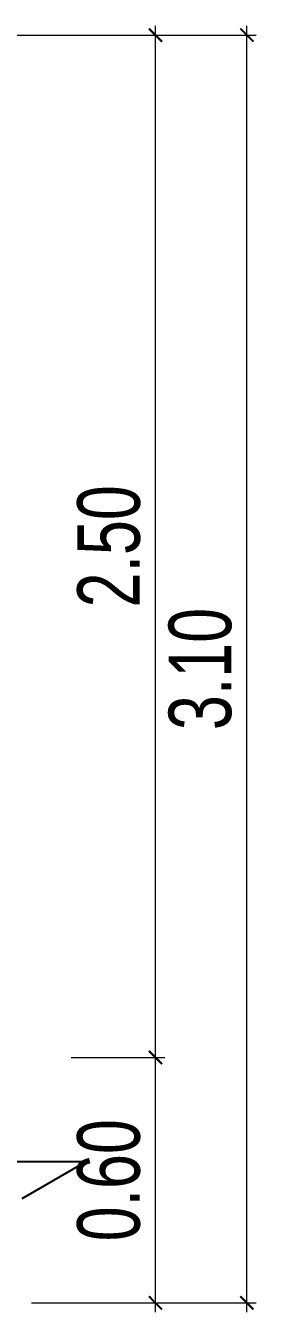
# Model space of a CAD drawing. Header units: millimetres. Extents: x -401 to 2889, y -234 to 146.
# Drawn here: x -3.92 to -1.46, y -191.43 to -177.72 of the extents above; entities that cross this region are included whole.
import ezdxf

# ---------------------------------------------------------------- set-up
doc = ezdxf.new("R2010")
doc.units = ezdxf.units.MM
doc.header["$LTSCALE"] = 3
doc.header["$MEASUREMENT"] = 0
doc.layers.get('0').update_dxf_attribs({"color": 3, "lineweight": 9})
doc.layers.add('DIM-IN', color=1, linetype='Continuous', lineweight=0)
doc.layers.add('SECION', color=4, linetype='Continuous')
doc.styles.add('Drwazah english', font='sosa.shx', dxfattribs={"width": 0.75})
doc.dimstyles.new('Arch 1-200m', dxfattribs={"dimscale": 2, "dimtxt": 0.2, "dimasz": 0.07, "dimexe": 0.05, "dimexo": 0.05, "dimgap": 0.03, "dimtad": 1, "dimzin": 1, "dimdsep": 46, "dimtxsty": 'Drwazah english', "dimblk": 'ARCHTICK', "dimcen": 0, "dimdle": 0.05, "dimclrd": 16, "dimclre": 16, "dimclrt": 16, "dimaunit": 2, "dimazin": 0, "dimtfac": 1, "dimtmove": 0, "dimatfit": 0, "dimldrblk": 'ARCHTICK', "dimfxl": 0.18, "dimtolj": 1, "dimtzin": 0, "dimlwd": 0, "dimlwe": 9, "dimarcsym": 2})

# ---------------------------------------------------------------- blocks, each defined once
blk = doc.blocks.new('_ArchTick')
at = {"color": 0, "linetype": 'ByBlock', "const_width": 0.15}
blk.add_lwpolyline([(-0.5, -0.5), (0.5, 0.5)], dxfattribs=at)
blk = doc.blocks.new('*D364')
at = {"layer": 'Defpoints', "color": 0, "transparency": 16777216}
for p in [(-3.885, -177.822), (-2.538, -177.822), (-3.536, -188.713)]:
    blk.add_point(p, dxfattribs=at)
at = {"layer": 'DIM-IN', "color": 16, "lineweight": 0, "transparency": 16777216}
blk.add_line((-2.538, -188.813), (-2.538, -177.722), dxfattribs=at)
at = {"layer": 'DIM-IN', "color": 16, "lineweight": 9, "transparency": 16777216}
for p, q in [((-3.785, -177.822), (-2.438, -177.822)), ((-3.436, -188.713), (-2.438, -188.713))]:
    blk.add_line(p, q, dxfattribs=at)
at = {"layer": 'DIM-IN', "color": 16, "lineweight": 0, "transparency": 16777216, "xscale": 0.14, "yscale": 0.14, "zscale": 0.14}
for p, rotation in [((-2.538, -177.822), 90), ((-2.538, -188.713), 270)]:
    blk.add_blockref('_ArchTick', p, dxfattribs=dict(at, rotation=rotation))
at = {"layer": 'DIM-IN', "color": 16, "transparency": 16777216, "insert": (-3.034, -183.267), "char_height": 0.4, "attachment_point": 5, "rotation": 90, "style": 'Drwazah english'}
blk.add_mtext('\\A1;{\\H1.6667x;2.50}', dxfattribs=at)
blk = doc.blocks.new('*D365')
at = {"layer": 'Defpoints', "color": 0, "transparency": 16777216}
for p in [(-3.536, -188.713), (-2.538, -188.713), (-3.536, -191.327)]:
    blk.add_point(p, dxfattribs=at)
at = {"layer": 'DIM-IN', "color": 16, "lineweight": 9, "transparency": 16777216}
for p, q in [((-3.436, -188.713), (-2.438, -188.713)), ((-3.436, -191.327), (-2.438, -191.327))]:
    blk.add_line(p, q, dxfattribs=at)
at = {"layer": 'DIM-IN', "color": 16, "lineweight": 0, "transparency": 16777216}
blk.add_line((-2.538, -191.427), (-2.538, -188.613), dxfattribs=at)
at = {"layer": 'DIM-IN', "color": 16, "lineweight": 0, "transparency": 16777216, "xscale": 0.14, "yscale": 0.14, "zscale": 0.14}
for p, rotation in [((-2.538, -188.713), 90), ((-2.538, -191.327), 270)]:
    blk.add_blockref('_ArchTick', p, dxfattribs=dict(at, rotation=rotation))
at = {"layer": 'DIM-IN', "color": 16, "transparency": 16777216, "insert": (-3.035, -190.02), "char_height": 0.4, "attachment_point": 5, "rotation": 90, "style": 'Drwazah english'}
blk.add_mtext('\\A1;{\\H1.6667x;0.60}', dxfattribs=at)
blk = doc.blocks.new('*D366')
at = {"layer": 'Defpoints', "color": 0, "transparency": 16777216}
for p in [(-4.308, -177.822), (-1.564, -177.822), (-3.959, -191.327)]:
    blk.add_point(p, dxfattribs=at)
at = {"layer": 'DIM-IN', "color": 16, "lineweight": 0, "transparency": 16777216}
blk.add_line((-1.564, -191.427), (-1.564, -177.722), dxfattribs=at)
at = {"layer": 'DIM-IN', "color": 16, "lineweight": 9, "transparency": 16777216}
for p, q in [((-4.208, -177.822), (-1.464, -177.822)), ((-3.859, -191.327), (-1.464, -191.327))]:
    blk.add_line(p, q, dxfattribs=at)
at = {"layer": 'DIM-IN', "color": 16, "lineweight": 0, "transparency": 16777216, "xscale": 0.14, "yscale": 0.14, "zscale": 0.14}
for p, rotation in [((-1.564, -177.822), 90), ((-1.564, -191.327), 270)]:
    blk.add_blockref('_ArchTick', p, dxfattribs=dict(at, rotation=rotation))
at = {"layer": 'DIM-IN', "color": 16, "transparency": 16777216, "insert": (-2.06, -184.574), "char_height": 0.4, "attachment_point": 5, "rotation": 90, "style": 'Drwazah english'}
blk.add_mtext('\\A1;{\\H1.6667x;3.10}', dxfattribs=at)

msp = doc.modelspace()

# ---------------------------------------------------------------- linework, layer by layer
at = {"layer": 'SECION'}
for p, q in [((-3.284, -189.825), (-4.645, -189.825)), ((-3.959, -190.214), (-3.284, -189.825))]:
    msp.add_line(p, q, dxfattribs=at)

# ---------------------------------------------------------------- dimensions: what is measured, and where the dimension line sits
at = {"layer": 'DIM-IN'}
for base, p1, p2, text, picture, middle in [((-1.564, -177.822), (-3.959, -191.327), (-4.308, -177.822), '{\\H1.6667x;3.10}', '*D366', (-2.06, -184.574)), ((-2.538, -177.822), (-3.536, -188.713), (-3.885, -177.822), '{\\H1.6667x;2.50}', '*D364', (-3.034, -183.267)), ((-2.538, -188.713), (-3.536, -191.327), (-3.536, -188.713), '{\\H1.6667x;0.60}', '*D365', (-3.035, -190.02))]:
    dim = msp.add_linear_dim(base=base, p1=p1, p2=p2, angle=90, text=text, dimstyle='Arch 1-200m', override={"dimfxl": 0.1}, dxfattribs=at)
    dim.commit()
    dim.dimension.update_dxf_attribs({"geometry": picture, "text_midpoint": middle})

doc.saveas('drawing.dxf')
